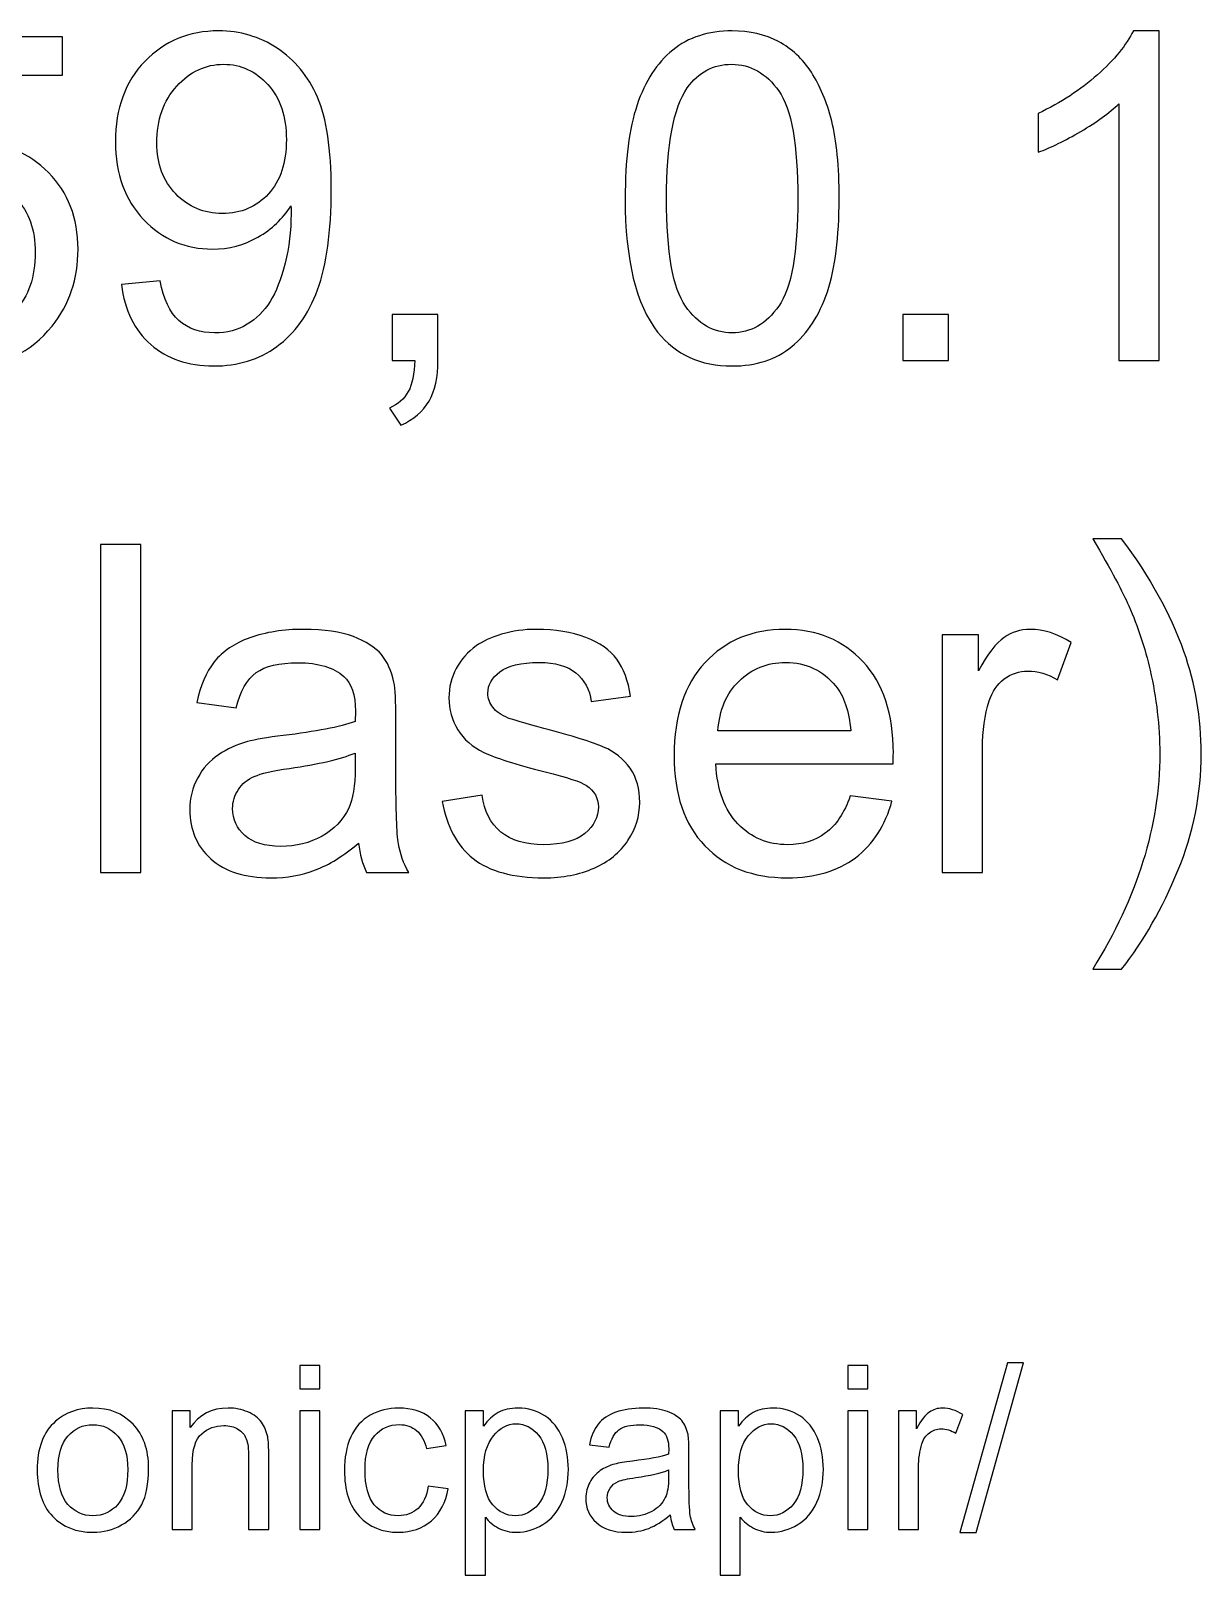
# Model space of a CAD drawing. Header units: inches. Extents: x -3.1 to 14.9, y -9.8 to 5.5.
# Drawn here: x 11.403 to 12.254, y 4.403 to 5.526 of the extents above; entities that cross this region are included whole.
import ezdxf

# ---------------------------------------------------------------- set-up
doc = ezdxf.new("R2010")
doc.units = ezdxf.units.IN
doc.header["$MEASUREMENT"] = 0
doc.layers.add('Layer 1', color=7, linetype='Continuous')

msp = doc.modelspace()

# ---------------------------------------------------------------- linework, layer by layer
at = {"layer": 'Layer 1', "color": 250}
for points, knots in [([(11.4687, 5.3414), (11.4687, 5.3414), (11.4968, 5.3441), (11.4968, 5.3441), (11.4968, 5.3441), (11.4992, 5.3308), (11.5038, 5.3212), (11.5105, 5.3152), (11.5105, 5.3152), (11.5172, 5.3093), (11.5258, 5.3063), (11.5364, 5.3063), (11.5364, 5.3063), (11.5454, 5.3063), (11.5533, 5.3083), (11.56, 5.3125), (11.56, 5.3125), (11.5668, 5.3166), (11.5724, 5.3221), (11.5767, 5.329), (11.5767, 5.329), (11.5811, 5.3359), (11.5847, 5.3452), (11.5877, 5.3569), (11.5877, 5.3569), (11.5905, 5.3686), (11.592, 5.3806), (11.592, 5.3927), (11.592, 5.3927), (11.592, 5.394), (11.592, 5.396), (11.5919, 5.3986), (11.5919, 5.3986), (11.586, 5.3893), (11.578, 5.3817), (11.5679, 5.3759), (11.5679, 5.3759), (11.5577, 5.3701), (11.5467, 5.3672), (11.5349, 5.3672), (11.5349, 5.3672), (11.5152, 5.3672), (11.4984, 5.3743), (11.4848, 5.3887), (11.4848, 5.3887), (11.4711, 5.403), (11.4643, 5.4218), (11.4643, 5.4453), (11.4643, 5.4453), (11.4643, 5.4695), (11.4714, 5.4889), (11.4857, 5.5037), (11.4857, 5.5037), (11.4999, 5.5185), (11.5178, 5.5259), (11.5393, 5.5259), (11.5393, 5.5259), (11.5548, 5.5259), (11.569, 5.5217), (11.5819, 5.5133), (11.5819, 5.5133), (11.5947, 5.505), (11.6045, 5.4931), (11.6112, 5.4776), (11.6112, 5.4776), (11.6178, 5.4622), (11.6212, 5.4398), (11.6212, 5.4104), (11.6212, 5.4104), (11.6212, 5.38), (11.6179, 5.3557), (11.6113, 5.3376), (11.6113, 5.3376), (11.6046, 5.3196), (11.5948, 5.3058), (11.5817, 5.2964), (11.5817, 5.2964), (11.5686, 5.2869), (11.5533, 5.2822), (11.5357, 5.2822), (11.5357, 5.2822), (11.517, 5.2822), (11.5018, 5.2874), (11.49, 5.2978), (11.49, 5.2978), (11.4782, 5.3081), (11.471, 5.3227), (11.4687, 5.3414)], [0, 0, 0, 0, 0.043478, 0.043478, 0.043478, 0.043478, 0.086957, 0.086957, 0.086957, 0.086957, 0.130435, 0.130435, 0.130435, 0.130435, 0.173913, 0.173913, 0.173913, 0.173913, 0.217391, 0.217391, 0.217391, 0.217391, 0.26087, 0.26087, 0.26087, 0.26087, 0.304348, 0.304348, 0.304348, 0.304348, 0.347826, 0.347826, 0.347826, 0.347826, 0.391304, 0.391304, 0.391304, 0.391304, 0.434783, 0.434783, 0.434783, 0.434783, 0.478261, 0.478261, 0.478261, 0.478261, 0.521739, 0.521739, 0.521739, 0.521739, 0.565217, 0.565217, 0.565217, 0.565217, 0.608696, 0.608696, 0.608696, 0.608696, 0.652174, 0.652174, 0.652174, 0.652174, 0.695652, 0.695652, 0.695652, 0.695652, 0.73913, 0.73913, 0.73913, 0.73913, 0.782609, 0.782609, 0.782609, 0.782609, 0.826087, 0.826087, 0.826087, 0.826087, 0.869565, 0.869565, 0.869565, 0.869565, 0.913043, 0.913043, 0.913043, 0.913043, 1, 1, 1, 1]), ([(11.8349, 5.4039), (11.8349, 5.4322), (11.8378, 5.4549), (11.8436, 5.4721), (11.8436, 5.4721), (11.8494, 5.4893), (11.858, 5.5026), (11.8695, 5.5119), (11.8695, 5.5119), (11.8809, 5.5212), (11.8953, 5.5259), (11.9127, 5.5259), (11.9127, 5.5259), (11.9255, 5.5259), (11.9367, 5.5233), (11.9464, 5.5181), (11.9464, 5.5181), (11.956, 5.513), (11.964, 5.5056), (11.9703, 5.4958), (11.9703, 5.4958), (11.9766, 5.4861), (11.9815, 5.4743), (11.9851, 5.4603), (11.9851, 5.4603), (11.9887, 5.4464), (11.9905, 5.4276), (11.9905, 5.4039), (11.9905, 5.4039), (11.9905, 5.3759), (11.9876, 5.3534), (11.9819, 5.3362), (11.9819, 5.3362), (11.9761, 5.3189), (11.9675, 5.3057), (11.956, 5.2963), (11.956, 5.2963), (11.9446, 5.2869), (11.9302, 5.2822), (11.9127, 5.2822), (11.9127, 5.2822), (11.8897, 5.2822), (11.8716, 5.2904), (11.8585, 5.3069), (11.8585, 5.3069), (11.8428, 5.3268), (11.8349, 5.3592), (11.8349, 5.4039)], [0, 0, 0, 0, 0.076923, 0.076923, 0.076923, 0.076923, 0.153846, 0.153846, 0.153846, 0.153846, 0.230769, 0.230769, 0.230769, 0.230769, 0.307692, 0.307692, 0.307692, 0.307692, 0.384615, 0.384615, 0.384615, 0.384615, 0.461538, 0.461538, 0.461538, 0.461538, 0.538462, 0.538462, 0.538462, 0.538462, 0.615385, 0.615385, 0.615385, 0.615385, 0.692308, 0.692308, 0.692308, 0.692308, 0.769231, 0.769231, 0.769231, 0.769231, 0.846154, 0.846154, 0.846154, 0.846154, 1, 1, 1, 1]), ([(12.2232, 5.2863), (12.2232, 5.2863), (12.1939, 5.2863), (12.1939, 5.2863), (12.1939, 5.2863), (12.1939, 5.2863), (12.1939, 5.4729), (12.1939, 5.4729), (12.1939, 5.4729), (12.1869, 5.4662), (12.1777, 5.4595), (12.1662, 5.4528), (12.1662, 5.4528), (12.1547, 5.4461), (12.1444, 5.441), (12.1353, 5.4377), (12.1353, 5.4377), (12.1353, 5.4377), (12.1353, 5.4659), (12.1353, 5.4659), (12.1353, 5.4659), (12.1517, 5.4737), (12.166, 5.483), (12.1783, 5.4939), (12.1783, 5.4939), (12.1905, 5.5049), (12.1993, 5.5156), (12.2044, 5.5259), (12.2044, 5.5259), (12.2044, 5.5259), (12.2232, 5.5259), (12.2232, 5.5259), (12.2232, 5.5259), (12.2232, 5.5259), (12.2232, 5.2863), (12.2232, 5.2863)], [0, 0, 0, 0, 0.1, 0.1, 0.1, 0.1, 0.2, 0.2, 0.2, 0.2, 0.3, 0.3, 0.3, 0.3, 0.4, 0.4, 0.4, 0.4, 0.5, 0.5, 0.5, 0.5, 0.6, 0.6, 0.6, 0.6, 0.7, 0.7, 0.7, 0.7, 0.8, 0.8, 0.8, 0.8, 1, 1, 1, 1]), ([(11.2789, 5.3488), (11.2789, 5.3488), (11.3097, 5.3514), (11.3097, 5.3514), (11.3097, 5.3514), (11.3119, 5.3364), (11.3172, 5.3252), (11.3255, 5.3176), (11.3255, 5.3176), (11.3338, 5.3101), (11.3438, 5.3063), (11.3555, 5.3063), (11.3555, 5.3063), (11.3697, 5.3063), (11.3816, 5.3116), (11.3913, 5.3222), (11.3913, 5.3222), (11.4011, 5.3329), (11.406, 5.347), (11.406, 5.3646), (11.406, 5.3646), (11.406, 5.3813), (11.4013, 5.3944), (11.3919, 5.4041), (11.3919, 5.4041), (11.3825, 5.4138), (11.3703, 5.4186), (11.355, 5.4186), (11.355, 5.4186), (11.3456, 5.4186), (11.3371, 5.4164), (11.3295, 5.4122), (11.3295, 5.4122), (11.3219, 5.4079), (11.3159, 5.4023), (11.3116, 5.3955), (11.3116, 5.3955), (11.3116, 5.3955), (11.2841, 5.3991), (11.2841, 5.3991), (11.2841, 5.3991), (11.2841, 5.3991), (11.3072, 5.5216), (11.3072, 5.5216), (11.3072, 5.5216), (11.3072, 5.5216), (11.4259, 5.5216), (11.4259, 5.5216), (11.4259, 5.5216), (11.4259, 5.5216), (11.4259, 5.4936), (11.4259, 5.4936), (11.4259, 5.4936), (11.4259, 5.4936), (11.3307, 5.4936), (11.3307, 5.4936), (11.3307, 5.4936), (11.3307, 5.4936), (11.3178, 5.4295), (11.3178, 5.4295), (11.3178, 5.4295), (11.3321, 5.4395), (11.3472, 5.4445), (11.3629, 5.4445), (11.3629, 5.4445), (11.3837, 5.4445), (11.4013, 5.4373), (11.4156, 5.4228), (11.4156, 5.4228), (11.4299, 5.4084), (11.4371, 5.3898), (11.4371, 5.3672), (11.4371, 5.3672), (11.4371, 5.3456), (11.4308, 5.3269), (11.4182, 5.3112), (11.4182, 5.3112), (11.4029, 5.2919), (11.382, 5.2822), (11.3555, 5.2822), (11.3555, 5.2822), (11.3338, 5.2822), (11.3161, 5.2883), (11.3024, 5.3004), (11.3024, 5.3004), (11.2887, 5.3126), (11.2808, 5.3287), (11.2789, 5.3488)], [0, 0, 0, 0, 0.043478, 0.043478, 0.043478, 0.043478, 0.086957, 0.086957, 0.086957, 0.086957, 0.130435, 0.130435, 0.130435, 0.130435, 0.173913, 0.173913, 0.173913, 0.173913, 0.217391, 0.217391, 0.217391, 0.217391, 0.26087, 0.26087, 0.26087, 0.26087, 0.304348, 0.304348, 0.304348, 0.304348, 0.347826, 0.347826, 0.347826, 0.347826, 0.391304, 0.391304, 0.391304, 0.391304, 0.434783, 0.434783, 0.434783, 0.434783, 0.478261, 0.478261, 0.478261, 0.478261, 0.521739, 0.521739, 0.521739, 0.521739, 0.565217, 0.565217, 0.565217, 0.565217, 0.608696, 0.608696, 0.608696, 0.608696, 0.652174, 0.652174, 0.652174, 0.652174, 0.695652, 0.695652, 0.695652, 0.695652, 0.73913, 0.73913, 0.73913, 0.73913, 0.782609, 0.782609, 0.782609, 0.782609, 0.826087, 0.826087, 0.826087, 0.826087, 0.869565, 0.869565, 0.869565, 0.869565, 0.913043, 0.913043, 0.913043, 0.913043, 1, 1, 1, 1]), ([(11.5886, 5.4468), (11.5886, 5.4636), (11.5842, 5.4769), (11.5752, 5.4868), (11.5752, 5.4868), (11.5662, 5.4967), (11.5555, 5.5016), (11.5429, 5.5016), (11.5429, 5.5016), (11.5299, 5.5016), (11.5185, 5.4963), (11.5089, 5.4857), (11.5089, 5.4857), (11.4992, 5.475), (11.4944, 5.4612), (11.4944, 5.4443), (11.4944, 5.4443), (11.4944, 5.4291), (11.499, 5.4168), (11.5082, 5.4073), (11.5082, 5.4073), (11.5173, 5.3978), (11.5286, 5.3931), (11.542, 5.3931), (11.542, 5.3931), (11.5557, 5.3931), (11.5668, 5.3978), (11.5755, 5.4073), (11.5755, 5.4073), (11.5843, 5.4168), (11.5886, 5.4299), (11.5886, 5.4468)], [0, 0, 0, 0, 0.111111, 0.111111, 0.111111, 0.111111, 0.222222, 0.222222, 0.222222, 0.222222, 0.333333, 0.333333, 0.333333, 0.333333, 0.444444, 0.444444, 0.444444, 0.444444, 0.555556, 0.555556, 0.555556, 0.555556, 0.666667, 0.666667, 0.666667, 0.666667, 0.777778, 0.777778, 0.777778, 0.777778, 1, 1, 1, 1]), ([(11.865, 5.4039), (11.865, 5.3648), (11.8696, 5.3387), (11.8788, 5.3257), (11.8788, 5.3257), (11.8879, 5.3128), (11.8992, 5.3063), (11.9127, 5.3063), (11.9127, 5.3063), (11.9262, 5.3063), (11.9374, 5.3128), (11.9466, 5.3258), (11.9466, 5.3258), (11.9558, 5.3388), (11.9604, 5.3649), (11.9604, 5.4039), (11.9604, 5.4039), (11.9604, 5.4432), (11.9558, 5.4693), (11.9466, 5.4822), (11.9466, 5.4822), (11.9374, 5.4952), (11.926, 5.5016), (11.9124, 5.5016), (11.9124, 5.5016), (11.8989, 5.5016), (11.8882, 5.4959), (11.8801, 5.4845), (11.8801, 5.4845), (11.87, 5.47), (11.865, 5.4431), (11.865, 5.4039)], [0, 0, 0, 0, 0.111111, 0.111111, 0.111111, 0.111111, 0.222222, 0.222222, 0.222222, 0.222222, 0.333333, 0.333333, 0.333333, 0.333333, 0.444444, 0.444444, 0.444444, 0.444444, 0.555556, 0.555556, 0.555556, 0.555556, 0.666667, 0.666667, 0.666667, 0.666667, 0.777778, 0.777778, 0.777778, 0.777778, 1, 1, 1, 1]), ([(11.6654, 5.2863), (11.6654, 5.2863), (11.6654, 5.3197), (11.6654, 5.3197), (11.6654, 5.3197), (11.6654, 5.3197), (11.6988, 5.3197), (11.6988, 5.3197), (11.6988, 5.3197), (11.6988, 5.3197), (11.6988, 5.2863), (11.6988, 5.2863), (11.6988, 5.2863), (11.6988, 5.274), (11.6967, 5.2641), (11.6923, 5.2566), (11.6923, 5.2566), (11.6879, 5.2491), (11.681, 5.2432), (11.6717, 5.2391), (11.6717, 5.2391), (11.6717, 5.2391), (11.6635, 5.2516), (11.6635, 5.2516), (11.6635, 5.2516), (11.6697, 5.2543), (11.6742, 5.2583), (11.6772, 5.2636), (11.6772, 5.2636), (11.6801, 5.2688), (11.6817, 5.2764), (11.682, 5.2863), (11.682, 5.2863), (11.682, 5.2863), (11.6654, 5.2863), (11.6654, 5.2863)], [0, 0, 0, 0, 0.1, 0.1, 0.1, 0.1, 0.2, 0.2, 0.2, 0.2, 0.3, 0.3, 0.3, 0.3, 0.4, 0.4, 0.4, 0.4, 0.5, 0.5, 0.5, 0.5, 0.6, 0.6, 0.6, 0.6, 0.7, 0.7, 0.7, 0.7, 0.8, 0.8, 0.8, 0.8, 1, 1, 1, 1]), ([(12.0367, 5.2863), (12.0367, 5.2863), (12.0367, 5.3197), (12.0367, 5.3197), (12.0367, 5.3197), (12.0367, 5.3197), (12.0701, 5.3197), (12.0701, 5.3197), (12.0701, 5.3197), (12.0701, 5.3197), (12.0701, 5.2863), (12.0701, 5.2863), (12.0701, 5.2863), (12.0701, 5.2863), (12.0367, 5.2863), (12.0367, 5.2863)], [0, 0, 0, 0, 0.2, 0.2, 0.2, 0.2, 0.4, 0.4, 0.4, 0.4, 0.6, 0.6, 0.6, 0.6, 1, 1, 1, 1]), ([(12.1959, 4.8437), (12.1959, 4.8437), (12.1749, 4.8437), (12.1749, 4.8437), (12.1749, 4.8437), (12.2073, 4.8958), (12.2236, 4.9479), (12.2236, 5.0002), (12.2236, 5.0002), (12.2236, 5.0206), (12.2212, 5.0408), (12.2166, 5.0609), (12.2166, 5.0609), (12.2129, 5.0771), (12.2077, 5.0928), (12.2011, 5.1077), (12.2011, 5.1077), (12.1969, 5.1175), (12.1882, 5.1338), (12.1749, 5.1566), (12.1749, 5.1566), (12.1749, 5.1566), (12.1959, 5.1566), (12.1959, 5.1566), (12.1959, 5.1566), (12.2163, 5.1293), (12.2314, 5.102), (12.2412, 5.0746), (12.2412, 5.0746), (12.2495, 5.0509), (12.2537, 5.0262), (12.2537, 5.0003), (12.2537, 5.0003), (12.2537, 4.971), (12.2481, 4.9427), (12.2368, 4.9153), (12.2368, 4.9153), (12.2256, 4.888), (12.2119, 4.8641), (12.1959, 4.8437)], [0, 0, 0, 0, 0.090909, 0.090909, 0.090909, 0.090909, 0.181818, 0.181818, 0.181818, 0.181818, 0.272727, 0.272727, 0.272727, 0.272727, 0.363636, 0.363636, 0.363636, 0.363636, 0.454545, 0.454545, 0.454545, 0.454545, 0.545455, 0.545455, 0.545455, 0.545455, 0.636364, 0.636364, 0.636364, 0.636364, 0.727273, 0.727273, 0.727273, 0.727273, 0.818182, 0.818182, 0.818182, 0.818182, 1, 1, 1, 1]), ([(11.4535, 4.9139), (11.4535, 4.9139), (11.4535, 5.1525), (11.4535, 5.1525), (11.4535, 5.1525), (11.4535, 5.1525), (11.4828, 5.1525), (11.4828, 5.1525), (11.4828, 5.1525), (11.4828, 5.1525), (11.4828, 4.9139), (11.4828, 4.9139), (11.4828, 4.9139), (11.4828, 4.9139), (11.4535, 4.9139), (11.4535, 4.9139)], [0, 0, 0, 0, 0.2, 0.2, 0.2, 0.2, 0.4, 0.4, 0.4, 0.4, 0.6, 0.6, 0.6, 0.6, 1, 1, 1, 1]), ([(11.641, 4.9352), (11.6302, 4.926), (11.6197, 4.9195), (11.6097, 4.9157), (11.6097, 4.9157), (11.5997, 4.9119), (11.5889, 4.91), (11.5774, 4.91), (11.5774, 4.91), (11.5584, 4.91), (11.5438, 4.9146), (11.5336, 4.9239), (11.5336, 4.9239), (11.5234, 4.9332), (11.5183, 4.9451), (11.5183, 4.9594), (11.5183, 4.9594), (11.5183, 4.9679), (11.5202, 4.9757), (11.5241, 4.9827), (11.5241, 4.9827), (11.5279, 4.9897), (11.533, 4.9953), (11.5392, 4.9995), (11.5392, 4.9995), (11.5455, 5.0037), (11.5525, 5.0069), (11.5603, 5.0091), (11.5603, 5.0091), (11.566, 5.0106), (11.5747, 5.0121), (11.5863, 5.0135), (11.5863, 5.0135), (11.61, 5.0163), (11.6274, 5.0197), (11.6386, 5.0236), (11.6386, 5.0236), (11.6387, 5.0276), (11.6388, 5.0302), (11.6388, 5.0312), (11.6388, 5.0312), (11.6388, 5.0432), (11.636, 5.0516), (11.6304, 5.0564), (11.6304, 5.0564), (11.623, 5.0631), (11.6118, 5.0664), (11.5971, 5.0664), (11.5971, 5.0664), (11.5833, 5.0664), (11.5732, 5.064), (11.5665, 5.0592), (11.5665, 5.0592), (11.56, 5.0543), (11.5552, 5.0458), (11.552, 5.0335), (11.552, 5.0335), (11.552, 5.0335), (11.5234, 5.0374), (11.5234, 5.0374), (11.5234, 5.0374), (11.526, 5.0497), (11.5303, 5.0596), (11.5362, 5.0671), (11.5362, 5.0671), (11.5422, 5.0747), (11.5508, 5.0805), (11.5621, 5.0846), (11.5621, 5.0846), (11.5734, 5.0886), (11.5864, 5.0907), (11.6013, 5.0907), (11.6013, 5.0907), (11.6161, 5.0907), (11.628, 5.0889), (11.6373, 5.0854), (11.6373, 5.0854), (11.6465, 5.0819), (11.6533, 5.0776), (11.6577, 5.0723), (11.6577, 5.0723), (11.662, 5.0671), (11.665, 5.0604), (11.6668, 5.0524), (11.6668, 5.0524), (11.6677, 5.0474), (11.6682, 5.0384), (11.6682, 5.0254), (11.6682, 5.0254), (11.6682, 5.0254), (11.6682, 4.9863), (11.6682, 4.9863), (11.6682, 4.9863), (11.6682, 4.9591), (11.6688, 4.9418), (11.6701, 4.9347), (11.6701, 4.9347), (11.6713, 4.9274), (11.6738, 4.9205), (11.6775, 4.9139), (11.6775, 4.9139), (11.6775, 4.9139), (11.6469, 4.9139), (11.6469, 4.9139), (11.6469, 4.9139), (11.6439, 4.9199), (11.6419, 4.9271), (11.641, 4.9352)], [0, 0, 0, 0, 0.035714, 0.035714, 0.035714, 0.035714, 0.071429, 0.071429, 0.071429, 0.071429, 0.107143, 0.107143, 0.107143, 0.107143, 0.142857, 0.142857, 0.142857, 0.142857, 0.178571, 0.178571, 0.178571, 0.178571, 0.214286, 0.214286, 0.214286, 0.214286, 0.25, 0.25, 0.25, 0.25, 0.285714, 0.285714, 0.285714, 0.285714, 0.321429, 0.321429, 0.321429, 0.321429, 0.357143, 0.357143, 0.357143, 0.357143, 0.392857, 0.392857, 0.392857, 0.392857, 0.428571, 0.428571, 0.428571, 0.428571, 0.464286, 0.464286, 0.464286, 0.464286, 0.5, 0.5, 0.5, 0.5, 0.535714, 0.535714, 0.535714, 0.535714, 0.571429, 0.571429, 0.571429, 0.571429, 0.607143, 0.607143, 0.607143, 0.607143, 0.642857, 0.642857, 0.642857, 0.642857, 0.678571, 0.678571, 0.678571, 0.678571, 0.714286, 0.714286, 0.714286, 0.714286, 0.75, 0.75, 0.75, 0.75, 0.785714, 0.785714, 0.785714, 0.785714, 0.821429, 0.821429, 0.821429, 0.821429, 0.857143, 0.857143, 0.857143, 0.857143, 0.892857, 0.892857, 0.892857, 0.892857, 0.928571, 0.928571, 0.928571, 0.928571, 1, 1, 1, 1]), ([(11.7019, 4.9655), (11.7019, 4.9655), (11.7309, 4.9701), (11.7309, 4.9701), (11.7309, 4.9701), (11.7325, 4.9584), (11.737, 4.9496), (11.7445, 4.9433), (11.7445, 4.9433), (11.7519, 4.9372), (11.7623, 4.9341), (11.7757, 4.9341), (11.7757, 4.9341), (11.7891, 4.9341), (11.7991, 4.9368), (11.8056, 4.9423), (11.8056, 4.9423), (11.8121, 4.9478), (11.8154, 4.9542), (11.8154, 4.9616), (11.8154, 4.9616), (11.8154, 4.9682), (11.8125, 4.9734), (11.8067, 4.9772), (11.8067, 4.9772), (11.8027, 4.9798), (11.7927, 4.9831), (11.7768, 4.9871), (11.7768, 4.9871), (11.7553, 4.9926), (11.7404, 4.9972), (11.7321, 5.0012), (11.7321, 5.0012), (11.7238, 5.0052), (11.7175, 5.0107), (11.7132, 5.0177), (11.7132, 5.0177), (11.7089, 5.0247), (11.7068, 5.0324), (11.7068, 5.0408), (11.7068, 5.0408), (11.7068, 5.0486), (11.7085, 5.0557), (11.7121, 5.0622), (11.7121, 5.0622), (11.7156, 5.0688), (11.7204, 5.0743), (11.7265, 5.0786), (11.7265, 5.0786), (11.731, 5.0819), (11.7373, 5.0848), (11.7451, 5.0872), (11.7451, 5.0872), (11.753, 5.0895), (11.7614, 5.0907), (11.7704, 5.0907), (11.7704, 5.0907), (11.784, 5.0907), (11.7959, 5.0887), (11.8062, 5.0848), (11.8062, 5.0848), (11.8164, 5.0809), (11.824, 5.0756), (11.8289, 5.0689), (11.8289, 5.0689), (11.8338, 5.0622), (11.8371, 5.0533), (11.8389, 5.0422), (11.8389, 5.0422), (11.8389, 5.0422), (11.8103, 5.0382), (11.8103, 5.0382), (11.8103, 5.0382), (11.809, 5.0471), (11.8052, 5.0541), (11.799, 5.0591), (11.799, 5.0591), (11.7928, 5.0641), (11.7839, 5.0666), (11.7725, 5.0666), (11.7725, 5.0666), (11.7591, 5.0666), (11.7495, 5.0643), (11.7438, 5.0599), (11.7438, 5.0599), (11.738, 5.0554), (11.7351, 5.0502), (11.7351, 5.0443), (11.7351, 5.0443), (11.7351, 5.0404), (11.7363, 5.0371), (11.7387, 5.034), (11.7387, 5.034), (11.7411, 5.0308), (11.7448, 5.0283), (11.7499, 5.0262), (11.7499, 5.0262), (11.7529, 5.0251), (11.7615, 5.0226), (11.7758, 5.0187), (11.7758, 5.0187), (11.7965, 5.0132), (11.811, 5.0087), (11.8192, 5.0051), (11.8192, 5.0051), (11.8274, 5.0016), (11.8338, 4.9964), (11.8385, 4.9897), (11.8385, 4.9897), (11.8432, 4.983), (11.8455, 4.9747), (11.8455, 4.9647), (11.8455, 4.9647), (11.8455, 4.9549), (11.8426, 4.9457), (11.8369, 4.9371), (11.8369, 4.9371), (11.8312, 4.9284), (11.823, 4.9218), (11.8123, 4.9171), (11.8123, 4.9171), (11.8015, 4.9123), (11.7894, 4.91), (11.7758, 4.91), (11.7758, 4.91), (11.7533, 4.91), (11.7362, 4.9147), (11.7244, 4.924), (11.7244, 4.924), (11.7127, 4.9333), (11.7052, 4.9472), (11.7019, 4.9655)], [0, 0, 0, 0, 0.029412, 0.029412, 0.029412, 0.029412, 0.058824, 0.058824, 0.058824, 0.058824, 0.088235, 0.088235, 0.088235, 0.088235, 0.117647, 0.117647, 0.117647, 0.117647, 0.147059, 0.147059, 0.147059, 0.147059, 0.176471, 0.176471, 0.176471, 0.176471, 0.205882, 0.205882, 0.205882, 0.205882, 0.235294, 0.235294, 0.235294, 0.235294, 0.264706, 0.264706, 0.264706, 0.264706, 0.294118, 0.294118, 0.294118, 0.294118, 0.323529, 0.323529, 0.323529, 0.323529, 0.352941, 0.352941, 0.352941, 0.352941, 0.382353, 0.382353, 0.382353, 0.382353, 0.411765, 0.411765, 0.411765, 0.411765, 0.441176, 0.441176, 0.441176, 0.441176, 0.470588, 0.470588, 0.470588, 0.470588, 0.5, 0.5, 0.5, 0.5, 0.529412, 0.529412, 0.529412, 0.529412, 0.558824, 0.558824, 0.558824, 0.558824, 0.588235, 0.588235, 0.588235, 0.588235, 0.617647, 0.617647, 0.617647, 0.617647, 0.647059, 0.647059, 0.647059, 0.647059, 0.676471, 0.676471, 0.676471, 0.676471, 0.705882, 0.705882, 0.705882, 0.705882, 0.735294, 0.735294, 0.735294, 0.735294, 0.764706, 0.764706, 0.764706, 0.764706, 0.794118, 0.794118, 0.794118, 0.794118, 0.823529, 0.823529, 0.823529, 0.823529, 0.852941, 0.852941, 0.852941, 0.852941, 0.882353, 0.882353, 0.882353, 0.882353, 0.911765, 0.911765, 0.911765, 0.911765, 0.941176, 0.941176, 0.941176, 0.941176, 1, 1, 1, 1]), ([(11.9986, 4.9696), (11.9986, 4.9696), (12.0289, 4.9658), (12.0289, 4.9658), (12.0289, 4.9658), (12.0241, 4.9481), (12.0153, 4.9344), (12.0024, 4.9246), (12.0024, 4.9246), (11.9894, 4.9149), (11.9729, 4.91), (11.9529, 4.91), (11.9529, 4.91), (11.9276, 4.91), (11.9075, 4.9178), (11.8928, 4.9333), (11.8928, 4.9333), (11.8779, 4.9489), (11.8705, 4.9707), (11.8705, 4.9988), (11.8705, 4.9988), (11.8705, 5.0279), (11.878, 5.0505), (11.893, 5.0666), (11.893, 5.0666), (11.908, 5.0826), (11.9274, 5.0907), (11.9513, 5.0907), (11.9513, 5.0907), (11.9744, 5.0907), (11.9933, 5.0828), (12.0079, 5.0671), (12.0079, 5.0671), (12.0226, 5.0513), (12.0299, 5.0292), (12.0299, 5.0007), (12.0299, 5.0007), (12.0299, 4.9989), (12.0298, 4.9963), (12.0297, 4.9928), (12.0297, 4.9928), (12.0297, 4.9928), (11.9008, 4.9928), (11.9008, 4.9928), (11.9008, 4.9928), (11.9019, 4.9738), (11.9073, 4.9593), (11.9169, 4.9492), (11.9169, 4.9492), (11.9266, 4.9391), (11.9386, 4.9341), (11.9531, 4.9341), (11.9531, 4.9341), (11.9638, 4.9341), (11.9729, 4.9369), (11.9806, 4.9426), (11.9806, 4.9426), (11.9882, 4.9482), (11.9942, 4.9572), (11.9986, 4.9696)], [0, 0, 0, 0, 0.0625, 0.0625, 0.0625, 0.0625, 0.125, 0.125, 0.125, 0.125, 0.1875, 0.1875, 0.1875, 0.1875, 0.25, 0.25, 0.25, 0.25, 0.3125, 0.3125, 0.3125, 0.3125, 0.375, 0.375, 0.375, 0.375, 0.4375, 0.4375, 0.4375, 0.4375, 0.5, 0.5, 0.5, 0.5, 0.5625, 0.5625, 0.5625, 0.5625, 0.625, 0.625, 0.625, 0.625, 0.6875, 0.6875, 0.6875, 0.6875, 0.75, 0.75, 0.75, 0.75, 0.8125, 0.8125, 0.8125, 0.8125, 0.875, 0.875, 0.875, 0.875, 1, 1, 1, 1]), ([(12.0654, 4.9139), (12.0654, 4.9139), (12.0654, 5.0867), (12.0654, 5.0867), (12.0654, 5.0867), (12.0654, 5.0867), (12.0917, 5.0867), (12.0917, 5.0867), (12.0917, 5.0867), (12.0917, 5.0867), (12.0917, 5.0606), (12.0917, 5.0606), (12.0917, 5.0606), (12.0984, 5.0728), (12.1047, 5.0809), (12.1104, 5.0848), (12.1104, 5.0848), (12.1161, 5.0887), (12.1223, 5.0907), (12.1292, 5.0907), (12.1292, 5.0907), (12.1391, 5.0907), (12.1491, 5.0875), (12.1593, 5.0812), (12.1593, 5.0812), (12.1593, 5.0812), (12.1492, 5.054), (12.1492, 5.054), (12.1492, 5.054), (12.1421, 5.0583), (12.1349, 5.0604), (12.1277, 5.0604), (12.1277, 5.0604), (12.1213, 5.0604), (12.1156, 5.0584), (12.1104, 5.0546), (12.1104, 5.0546), (12.1053, 5.0507), (12.1017, 5.0454), (12.0996, 5.0386), (12.0996, 5.0386), (12.0963, 5.0282), (12.0947, 5.0168), (12.0947, 5.0044), (12.0947, 5.0044), (12.0947, 5.0044), (12.0947, 4.9139), (12.0947, 4.9139), (12.0947, 4.9139), (12.0947, 4.9139), (12.0654, 4.9139), (12.0654, 4.9139)], [0, 0, 0, 0, 0.071429, 0.071429, 0.071429, 0.071429, 0.142857, 0.142857, 0.142857, 0.142857, 0.214286, 0.214286, 0.214286, 0.214286, 0.285714, 0.285714, 0.285714, 0.285714, 0.357143, 0.357143, 0.357143, 0.357143, 0.428571, 0.428571, 0.428571, 0.428571, 0.5, 0.5, 0.5, 0.5, 0.571429, 0.571429, 0.571429, 0.571429, 0.642857, 0.642857, 0.642857, 0.642857, 0.714286, 0.714286, 0.714286, 0.714286, 0.785714, 0.785714, 0.785714, 0.785714, 0.857143, 0.857143, 0.857143, 0.857143, 1, 1, 1, 1]), ([(11.9024, 5.0169), (11.9024, 5.0169), (11.9989, 5.0169), (11.9989, 5.0169), (11.9989, 5.0169), (11.9977, 5.0314), (11.9939, 5.0424), (11.9879, 5.0496), (11.9879, 5.0496), (11.9786, 5.0609), (11.9664, 5.0666), (11.9516, 5.0666), (11.9516, 5.0666), (11.9382, 5.0666), (11.9268, 5.0621), (11.9177, 5.0531), (11.9177, 5.0531), (11.9085, 5.0441), (11.9034, 5.032), (11.9024, 5.0169)], [0, 0, 0, 0, 0.166667, 0.166667, 0.166667, 0.166667, 0.333333, 0.333333, 0.333333, 0.333333, 0.5, 0.5, 0.5, 0.5, 0.666667, 0.666667, 0.666667, 0.666667, 1, 1, 1, 1]), ([(11.6386, 5.0007), (11.6279, 4.9963), (11.612, 4.9926), (11.5908, 4.9896), (11.5908, 4.9896), (11.5787, 4.9878), (11.5702, 4.9859), (11.5652, 4.9837), (11.5652, 4.9837), (11.5602, 4.9816), (11.5563, 4.9784), (11.5537, 4.9742), (11.5537, 4.9742), (11.5509, 4.97), (11.5495, 4.9654), (11.5495, 4.9603), (11.5495, 4.9603), (11.5495, 4.9524), (11.5525, 4.9459), (11.5584, 4.9407), (11.5584, 4.9407), (11.5643, 4.9356), (11.573, 4.9329), (11.5844, 4.9329), (11.5844, 4.9329), (11.5957, 4.9329), (11.6057, 4.9354), (11.6145, 4.9403), (11.6145, 4.9403), (11.6233, 4.9453), (11.6298, 4.9521), (11.6339, 4.9606), (11.6339, 4.9606), (11.637, 4.9672), (11.6386, 4.977), (11.6386, 4.9899), (11.6386, 4.9899), (11.6386, 4.9899), (11.6386, 5.0007), (11.6386, 5.0007)], [0, 0, 0, 0, 0.090909, 0.090909, 0.090909, 0.090909, 0.181818, 0.181818, 0.181818, 0.181818, 0.272727, 0.272727, 0.272727, 0.272727, 0.363636, 0.363636, 0.363636, 0.363636, 0.454545, 0.454545, 0.454545, 0.454545, 0.545455, 0.545455, 0.545455, 0.545455, 0.636364, 0.636364, 0.636364, 0.636364, 0.727273, 0.727273, 0.727273, 0.727273, 0.818182, 0.818182, 0.818182, 0.818182, 1, 1, 1, 1]), ([(11.5983, 4.5385), (11.5983, 4.5385), (11.5983, 4.5554), (11.5983, 4.5554), (11.5983, 4.5554), (11.5983, 4.5554), (11.613, 4.5554), (11.613, 4.5554), (11.613, 4.5554), (11.613, 4.5554), (11.613, 4.5385), (11.613, 4.5385), (11.613, 4.5385), (11.613, 4.5385), (11.5983, 4.5385), (11.5983, 4.5385)], [0, 0, 0, 0, 0.2, 0.2, 0.2, 0.2, 0.4, 0.4, 0.4, 0.4, 0.6, 0.6, 0.6, 0.6, 1, 1, 1, 1]), ([(11.9968, 4.5385), (11.9968, 4.5385), (11.9968, 4.5554), (11.9968, 4.5554), (11.9968, 4.5554), (11.9968, 4.5554), (12.0114, 4.5554), (12.0114, 4.5554), (12.0114, 4.5554), (12.0114, 4.5554), (12.0114, 4.5385), (12.0114, 4.5385), (12.0114, 4.5385), (12.0114, 4.5385), (11.9968, 4.5385), (11.9968, 4.5385)], [0, 0, 0, 0, 0.2, 0.2, 0.2, 0.2, 0.4, 0.4, 0.4, 0.4, 0.6, 0.6, 0.6, 0.6, 1, 1, 1, 1]), ([(12.0782, 4.434), (12.0782, 4.434), (12.1128, 4.5574), (12.1128, 4.5574), (12.1128, 4.5574), (12.1128, 4.5574), (12.1245, 4.5574), (12.1245, 4.5574), (12.1245, 4.5574), (12.1245, 4.5574), (12.09, 4.434), (12.09, 4.434), (12.09, 4.434), (12.09, 4.434), (12.0782, 4.434), (12.0782, 4.434)], [0, 0, 0, 0, 0.2, 0.2, 0.2, 0.2, 0.4, 0.4, 0.4, 0.4, 0.6, 0.6, 0.6, 0.6, 1, 1, 1, 1]), ([(11.4074, 4.4793), (11.4074, 4.4953), (11.4118, 4.5071), (11.4208, 4.5148), (11.4208, 4.5148), (11.4282, 4.5212), (11.4372, 4.5244), (11.4479, 4.5244), (11.4479, 4.5244), (11.4598, 4.5244), (11.4695, 4.5206), (11.4771, 4.5127), (11.4771, 4.5127), (11.4846, 4.505), (11.4884, 4.4942), (11.4884, 4.4805), (11.4884, 4.4805), (11.4884, 4.4694), (11.4867, 4.4606), (11.4834, 4.4542), (11.4834, 4.4542), (11.48, 4.4479), (11.4752, 4.4429), (11.4688, 4.4394), (11.4688, 4.4394), (11.4624, 4.4359), (11.4555, 4.4341), (11.4479, 4.4341), (11.4479, 4.4341), (11.4358, 4.4341), (11.4261, 4.438), (11.4186, 4.4457), (11.4186, 4.4457), (11.4111, 4.4535), (11.4074, 4.4647), (11.4074, 4.4793)], [0, 0, 0, 0, 0.1, 0.1, 0.1, 0.1, 0.2, 0.2, 0.2, 0.2, 0.3, 0.3, 0.3, 0.3, 0.4, 0.4, 0.4, 0.4, 0.5, 0.5, 0.5, 0.5, 0.6, 0.6, 0.6, 0.6, 0.7, 0.7, 0.7, 0.7, 0.8, 0.8, 0.8, 0.8, 1, 1, 1, 1]), ([(11.5056, 4.4361), (11.5056, 4.4361), (11.5056, 4.5225), (11.5056, 4.5225), (11.5056, 4.5225), (11.5056, 4.5225), (11.5187, 4.5225), (11.5187, 4.5225), (11.5187, 4.5225), (11.5187, 4.5225), (11.5187, 4.5102), (11.5187, 4.5102), (11.5187, 4.5102), (11.5251, 4.5197), (11.5343, 4.5244), (11.5462, 4.5244), (11.5462, 4.5244), (11.5515, 4.5244), (11.5562, 4.5235), (11.5606, 4.5216), (11.5606, 4.5216), (11.565, 4.5197), (11.5682, 4.5173), (11.5704, 4.5142), (11.5704, 4.5142), (11.5726, 4.5112), (11.5741, 4.5076), (11.575, 4.5034), (11.575, 4.5034), (11.5755, 4.5007), (11.5758, 4.496), (11.5758, 4.4892), (11.5758, 4.4892), (11.5758, 4.4892), (11.5758, 4.4361), (11.5758, 4.4361), (11.5758, 4.4361), (11.5758, 4.4361), (11.5611, 4.4361), (11.5611, 4.4361), (11.5611, 4.4361), (11.5611, 4.4361), (11.5611, 4.4886), (11.5611, 4.4886), (11.5611, 4.4886), (11.5611, 4.4946), (11.5606, 4.4991), (11.5594, 4.502), (11.5594, 4.502), (11.5583, 4.505), (11.5563, 4.5073), (11.5534, 4.5091), (11.5534, 4.5091), (11.5505, 4.5109), (11.5471, 4.5117), (11.5431, 4.5117), (11.5431, 4.5117), (11.5369, 4.5117), (11.5315, 4.5097), (11.527, 4.5058), (11.527, 4.5058), (11.5225, 4.5018), (11.5202, 4.4943), (11.5202, 4.4832), (11.5202, 4.4832), (11.5202, 4.4832), (11.5202, 4.4361), (11.5202, 4.4361), (11.5202, 4.4361), (11.5202, 4.4361), (11.5056, 4.4361), (11.5056, 4.4361)], [0, 0, 0, 0, 0.052632, 0.052632, 0.052632, 0.052632, 0.105263, 0.105263, 0.105263, 0.105263, 0.157895, 0.157895, 0.157895, 0.157895, 0.210526, 0.210526, 0.210526, 0.210526, 0.263158, 0.263158, 0.263158, 0.263158, 0.315789, 0.315789, 0.315789, 0.315789, 0.368421, 0.368421, 0.368421, 0.368421, 0.421053, 0.421053, 0.421053, 0.421053, 0.473684, 0.473684, 0.473684, 0.473684, 0.526316, 0.526316, 0.526316, 0.526316, 0.578947, 0.578947, 0.578947, 0.578947, 0.631579, 0.631579, 0.631579, 0.631579, 0.684211, 0.684211, 0.684211, 0.684211, 0.736842, 0.736842, 0.736842, 0.736842, 0.789474, 0.789474, 0.789474, 0.789474, 0.842105, 0.842105, 0.842105, 0.842105, 0.894737, 0.894737, 0.894737, 0.894737, 1, 1, 1, 1]), ([(11.5983, 4.4361), (11.5983, 4.4361), (11.5983, 4.5225), (11.5983, 4.5225), (11.5983, 4.5225), (11.5983, 4.5225), (11.613, 4.5225), (11.613, 4.5225), (11.613, 4.5225), (11.613, 4.5225), (11.613, 4.4361), (11.613, 4.4361), (11.613, 4.4361), (11.613, 4.4361), (11.5983, 4.4361), (11.5983, 4.4361)], [0, 0, 0, 0, 0.2, 0.2, 0.2, 0.2, 0.4, 0.4, 0.4, 0.4, 0.6, 0.6, 0.6, 0.6, 1, 1, 1, 1]), ([(11.6917, 4.4677), (11.6917, 4.4677), (11.7061, 4.4658), (11.7061, 4.4658), (11.7061, 4.4658), (11.7045, 4.4559), (11.7005, 4.4481), (11.694, 4.4425), (11.694, 4.4425), (11.6875, 4.4369), (11.6795, 4.4341), (11.6701, 4.4341), (11.6701, 4.4341), (11.6583, 4.4341), (11.6488, 4.438), (11.6416, 4.4457), (11.6416, 4.4457), (11.6344, 4.4534), (11.6308, 4.4645), (11.6308, 4.4789), (11.6308, 4.4789), (11.6308, 4.4883), (11.6323, 4.4964), (11.6354, 4.5034), (11.6354, 4.5034), (11.6385, 4.5104), (11.6432, 4.5157), (11.6496, 4.5192), (11.6496, 4.5192), (11.6559, 4.5227), (11.6628, 4.5244), (11.6702, 4.5244), (11.6702, 4.5244), (11.6796, 4.5244), (11.6873, 4.5221), (11.6932, 4.5173), (11.6932, 4.5173), (11.6992, 4.5126), (11.703, 4.5058), (11.7047, 4.4971), (11.7047, 4.4971), (11.7047, 4.4971), (11.6904, 4.4949), (11.6904, 4.4949), (11.6904, 4.4949), (11.6891, 4.5007), (11.6867, 4.5051), (11.6833, 4.508), (11.6833, 4.508), (11.6798, 4.5109), (11.6756, 4.5124), (11.6708, 4.5124), (11.6708, 4.5124), (11.6634, 4.5124), (11.6574, 4.5097), (11.6528, 4.5044), (11.6528, 4.5044), (11.6481, 4.4992), (11.6458, 4.4908), (11.6458, 4.4794), (11.6458, 4.4794), (11.6458, 4.4677), (11.6481, 4.4593), (11.6525, 4.454), (11.6525, 4.454), (11.657, 4.4488), (11.6628, 4.4461), (11.6699, 4.4461), (11.6699, 4.4461), (11.6757, 4.4461), (11.6805, 4.4479), (11.6843, 4.4514), (11.6843, 4.4514), (11.6882, 4.455), (11.6906, 4.4604), (11.6917, 4.4677)], [0, 0, 0, 0, 0.05, 0.05, 0.05, 0.05, 0.1, 0.1, 0.1, 0.1, 0.15, 0.15, 0.15, 0.15, 0.2, 0.2, 0.2, 0.2, 0.25, 0.25, 0.25, 0.25, 0.3, 0.3, 0.3, 0.3, 0.35, 0.35, 0.35, 0.35, 0.4, 0.4, 0.4, 0.4, 0.45, 0.45, 0.45, 0.45, 0.5, 0.5, 0.5, 0.5, 0.55, 0.55, 0.55, 0.55, 0.6, 0.6, 0.6, 0.6, 0.65, 0.65, 0.65, 0.65, 0.7, 0.7, 0.7, 0.7, 0.75, 0.75, 0.75, 0.75, 0.8, 0.8, 0.8, 0.8, 0.85, 0.85, 0.85, 0.85, 0.9, 0.9, 0.9, 0.9, 1, 1, 1, 1]), ([(11.7186, 4.4029), (11.7186, 4.4029), (11.7186, 4.5225), (11.7186, 4.5225), (11.7186, 4.5225), (11.7186, 4.5225), (11.732, 4.5225), (11.732, 4.5225), (11.732, 4.5225), (11.732, 4.5225), (11.732, 4.5112), (11.732, 4.5112), (11.732, 4.5112), (11.7351, 4.5156), (11.7386, 4.5189), (11.7426, 4.5211), (11.7426, 4.5211), (11.7466, 4.5233), (11.7514, 4.5244), (11.757, 4.5244), (11.757, 4.5244), (11.7644, 4.5244), (11.7709, 4.5225), (11.7765, 4.5187), (11.7765, 4.5187), (11.7822, 4.5149), (11.7865, 4.5096), (11.7893, 4.5027), (11.7893, 4.5027), (11.7922, 4.4957), (11.7936, 4.4882), (11.7936, 4.4799), (11.7936, 4.4799), (11.7936, 4.4711), (11.7921, 4.4631), (11.7889, 4.456), (11.7889, 4.456), (11.7857, 4.4489), (11.7811, 4.4435), (11.775, 4.4397), (11.775, 4.4397), (11.769, 4.436), (11.7626, 4.4341), (11.756, 4.4341), (11.756, 4.4341), (11.7511, 4.4341), (11.7467, 4.4351), (11.7428, 4.4372), (11.7428, 4.4372), (11.7389, 4.4392), (11.7358, 4.4419), (11.7333, 4.445), (11.7333, 4.445), (11.7333, 4.445), (11.7333, 4.4029), (11.7333, 4.4029), (11.7333, 4.4029), (11.7333, 4.4029), (11.7186, 4.4029), (11.7186, 4.4029)], [0, 0, 0, 0, 0.0625, 0.0625, 0.0625, 0.0625, 0.125, 0.125, 0.125, 0.125, 0.1875, 0.1875, 0.1875, 0.1875, 0.25, 0.25, 0.25, 0.25, 0.3125, 0.3125, 0.3125, 0.3125, 0.375, 0.375, 0.375, 0.375, 0.4375, 0.4375, 0.4375, 0.4375, 0.5, 0.5, 0.5, 0.5, 0.5625, 0.5625, 0.5625, 0.5625, 0.625, 0.625, 0.625, 0.625, 0.6875, 0.6875, 0.6875, 0.6875, 0.75, 0.75, 0.75, 0.75, 0.8125, 0.8125, 0.8125, 0.8125, 0.875, 0.875, 0.875, 0.875, 1, 1, 1, 1]), ([(11.8677, 4.4467), (11.8623, 4.4421), (11.857, 4.4389), (11.852, 4.4369), (11.852, 4.4369), (11.847, 4.4351), (11.8416, 4.4341), (11.8359, 4.4341), (11.8359, 4.4341), (11.8264, 4.4341), (11.8191, 4.4364), (11.814, 4.4411), (11.814, 4.4411), (11.8089, 4.4457), (11.8063, 4.4516), (11.8063, 4.4588), (11.8063, 4.4588), (11.8063, 4.4631), (11.8073, 4.4669), (11.8092, 4.4704), (11.8092, 4.4704), (11.8111, 4.4739), (11.8137, 4.4767), (11.8168, 4.4789), (11.8168, 4.4789), (11.8199, 4.481), (11.8234, 4.4826), (11.8273, 4.4837), (11.8273, 4.4837), (11.8302, 4.4844), (11.8345, 4.4852), (11.8403, 4.4859), (11.8403, 4.4859), (11.8522, 4.4873), (11.8609, 4.4889), (11.8665, 4.4909), (11.8665, 4.4909), (11.8665, 4.4929), (11.8666, 4.4942), (11.8666, 4.4947), (11.8666, 4.4947), (11.8666, 4.5007), (11.8652, 4.5049), (11.8624, 4.5073), (11.8624, 4.5073), (11.8587, 4.5107), (11.8531, 4.5123), (11.8457, 4.5123), (11.8457, 4.5123), (11.8388, 4.5123), (11.8338, 4.5111), (11.8304, 4.5087), (11.8304, 4.5087), (11.8272, 4.5063), (11.8248, 4.502), (11.8232, 4.4959), (11.8232, 4.4959), (11.8232, 4.4959), (11.8089, 4.4978), (11.8089, 4.4978), (11.8089, 4.4978), (11.8102, 4.5039), (11.8123, 4.5089), (11.8153, 4.5127), (11.8153, 4.5127), (11.8183, 4.5164), (11.8226, 4.5194), (11.8282, 4.5214), (11.8282, 4.5214), (11.8339, 4.5234), (11.8404, 4.5244), (11.8478, 4.5244), (11.8478, 4.5244), (11.8552, 4.5244), (11.8612, 4.5236), (11.8658, 4.5218), (11.8658, 4.5218), (11.8704, 4.5201), (11.8738, 4.5179), (11.876, 4.5153), (11.876, 4.5153), (11.8782, 4.5126), (11.8797, 4.5093), (11.8806, 4.5053), (11.8806, 4.5053), (11.881, 4.5028), (11.8813, 4.4983), (11.8813, 4.4918), (11.8813, 4.4918), (11.8813, 4.4918), (11.8813, 4.4723), (11.8813, 4.4723), (11.8813, 4.4723), (11.8813, 4.4586), (11.8816, 4.45), (11.8822, 4.4464), (11.8822, 4.4464), (11.8828, 4.4428), (11.8841, 4.4394), (11.8859, 4.4361), (11.8859, 4.4361), (11.8859, 4.4361), (11.8706, 4.4361), (11.8706, 4.4361), (11.8706, 4.4361), (11.8691, 4.4391), (11.8681, 4.4426), (11.8677, 4.4467)], [0, 0, 0, 0, 0.035714, 0.035714, 0.035714, 0.035714, 0.071429, 0.071429, 0.071429, 0.071429, 0.107143, 0.107143, 0.107143, 0.107143, 0.142857, 0.142857, 0.142857, 0.142857, 0.178571, 0.178571, 0.178571, 0.178571, 0.214286, 0.214286, 0.214286, 0.214286, 0.25, 0.25, 0.25, 0.25, 0.285714, 0.285714, 0.285714, 0.285714, 0.321429, 0.321429, 0.321429, 0.321429, 0.357143, 0.357143, 0.357143, 0.357143, 0.392857, 0.392857, 0.392857, 0.392857, 0.428571, 0.428571, 0.428571, 0.428571, 0.464286, 0.464286, 0.464286, 0.464286, 0.5, 0.5, 0.5, 0.5, 0.535714, 0.535714, 0.535714, 0.535714, 0.571429, 0.571429, 0.571429, 0.571429, 0.607143, 0.607143, 0.607143, 0.607143, 0.642857, 0.642857, 0.642857, 0.642857, 0.678571, 0.678571, 0.678571, 0.678571, 0.714286, 0.714286, 0.714286, 0.714286, 0.75, 0.75, 0.75, 0.75, 0.785714, 0.785714, 0.785714, 0.785714, 0.821429, 0.821429, 0.821429, 0.821429, 0.857143, 0.857143, 0.857143, 0.857143, 0.892857, 0.892857, 0.892857, 0.892857, 0.928571, 0.928571, 0.928571, 0.928571, 1, 1, 1, 1]), ([(11.904, 4.4029), (11.904, 4.4029), (11.904, 4.5225), (11.904, 4.5225), (11.904, 4.5225), (11.904, 4.5225), (11.9173, 4.5225), (11.9173, 4.5225), (11.9173, 4.5225), (11.9173, 4.5225), (11.9173, 4.5112), (11.9173, 4.5112), (11.9173, 4.5112), (11.9205, 4.5156), (11.924, 4.5189), (11.928, 4.5211), (11.928, 4.5211), (11.9319, 4.5233), (11.9368, 4.5244), (11.9424, 4.5244), (11.9424, 4.5244), (11.9498, 4.5244), (11.9563, 4.5225), (11.9619, 4.5187), (11.9619, 4.5187), (11.9676, 4.5149), (11.9718, 4.5096), (11.9747, 4.5027), (11.9747, 4.5027), (11.9776, 4.4957), (11.979, 4.4882), (11.979, 4.4799), (11.979, 4.4799), (11.979, 4.4711), (11.9774, 4.4631), (11.9743, 4.456), (11.9743, 4.456), (11.9711, 4.4489), (11.9665, 4.4435), (11.9604, 4.4397), (11.9604, 4.4397), (11.9544, 4.436), (11.948, 4.4341), (11.9413, 4.4341), (11.9413, 4.4341), (11.9364, 4.4341), (11.9321, 4.4351), (11.9282, 4.4372), (11.9282, 4.4372), (11.9243, 4.4392), (11.9211, 4.4419), (11.9186, 4.445), (11.9186, 4.445), (11.9186, 4.445), (11.9186, 4.4029), (11.9186, 4.4029), (11.9186, 4.4029), (11.9186, 4.4029), (11.904, 4.4029), (11.904, 4.4029)], [0, 0, 0, 0, 0.0625, 0.0625, 0.0625, 0.0625, 0.125, 0.125, 0.125, 0.125, 0.1875, 0.1875, 0.1875, 0.1875, 0.25, 0.25, 0.25, 0.25, 0.3125, 0.3125, 0.3125, 0.3125, 0.375, 0.375, 0.375, 0.375, 0.4375, 0.4375, 0.4375, 0.4375, 0.5, 0.5, 0.5, 0.5, 0.5625, 0.5625, 0.5625, 0.5625, 0.625, 0.625, 0.625, 0.625, 0.6875, 0.6875, 0.6875, 0.6875, 0.75, 0.75, 0.75, 0.75, 0.8125, 0.8125, 0.8125, 0.8125, 0.875, 0.875, 0.875, 0.875, 1, 1, 1, 1]), ([(11.9968, 4.4361), (11.9968, 4.4361), (11.9968, 4.5225), (11.9968, 4.5225), (11.9968, 4.5225), (11.9968, 4.5225), (12.0114, 4.5225), (12.0114, 4.5225), (12.0114, 4.5225), (12.0114, 4.5225), (12.0114, 4.4361), (12.0114, 4.4361), (12.0114, 4.4361), (12.0114, 4.4361), (11.9968, 4.4361), (11.9968, 4.4361)], [0, 0, 0, 0, 0.2, 0.2, 0.2, 0.2, 0.4, 0.4, 0.4, 0.4, 0.6, 0.6, 0.6, 0.6, 1, 1, 1, 1]), ([(12.0336, 4.4361), (12.0336, 4.4361), (12.0336, 4.5225), (12.0336, 4.5225), (12.0336, 4.5225), (12.0336, 4.5225), (12.0467, 4.5225), (12.0467, 4.5225), (12.0467, 4.5225), (12.0467, 4.5225), (12.0467, 4.5094), (12.0467, 4.5094), (12.0467, 4.5094), (12.0501, 4.5155), (12.0532, 4.5196), (12.0561, 4.5215), (12.0561, 4.5215), (12.0589, 4.5234), (12.062, 4.5244), (12.0654, 4.5244), (12.0654, 4.5244), (12.0704, 4.5244), (12.0754, 4.5229), (12.0805, 4.5197), (12.0805, 4.5197), (12.0805, 4.5197), (12.0754, 4.5061), (12.0754, 4.5061), (12.0754, 4.5061), (12.0719, 4.5082), (12.0683, 4.5093), (12.0647, 4.5093), (12.0647, 4.5093), (12.0615, 4.5093), (12.0586, 4.5083), (12.0561, 4.5064), (12.0561, 4.5064), (12.0535, 4.5045), (12.0517, 4.5018), (12.0506, 4.4984), (12.0506, 4.4984), (12.049, 4.4932), (12.0482, 4.4875), (12.0482, 4.4813), (12.0482, 4.4813), (12.0482, 4.4813), (12.0482, 4.4361), (12.0482, 4.4361), (12.0482, 4.4361), (12.0482, 4.4361), (12.0336, 4.4361), (12.0336, 4.4361)], [0, 0, 0, 0, 0.071429, 0.071429, 0.071429, 0.071429, 0.142857, 0.142857, 0.142857, 0.142857, 0.214286, 0.214286, 0.214286, 0.214286, 0.285714, 0.285714, 0.285714, 0.285714, 0.357143, 0.357143, 0.357143, 0.357143, 0.428571, 0.428571, 0.428571, 0.428571, 0.5, 0.5, 0.5, 0.5, 0.571429, 0.571429, 0.571429, 0.571429, 0.642857, 0.642857, 0.642857, 0.642857, 0.714286, 0.714286, 0.714286, 0.714286, 0.785714, 0.785714, 0.785714, 0.785714, 0.857143, 0.857143, 0.857143, 0.857143, 1, 1, 1, 1]), ([(11.4225, 4.4793), (11.4225, 4.4682), (11.4249, 4.4599), (11.4297, 4.4544), (11.4297, 4.4544), (11.4345, 4.4489), (11.4406, 4.4461), (11.4479, 4.4461), (11.4479, 4.4461), (11.4552, 4.4461), (11.4613, 4.4489), (11.4661, 4.4544), (11.4661, 4.4544), (11.4709, 4.46), (11.4733, 4.4684), (11.4733, 4.4797), (11.4733, 4.4797), (11.4733, 4.4904), (11.4709, 4.4986), (11.466, 4.5041), (11.466, 4.5041), (11.4612, 4.5096), (11.4551, 4.5123), (11.4479, 4.5123), (11.4479, 4.5123), (11.4406, 4.5123), (11.4345, 4.5096), (11.4297, 4.5041), (11.4297, 4.5041), (11.4249, 4.4986), (11.4225, 4.4903), (11.4225, 4.4793)], [0, 0, 0, 0, 0.111111, 0.111111, 0.111111, 0.111111, 0.222222, 0.222222, 0.222222, 0.222222, 0.333333, 0.333333, 0.333333, 0.333333, 0.444444, 0.444444, 0.444444, 0.444444, 0.555556, 0.555556, 0.555556, 0.555556, 0.666667, 0.666667, 0.666667, 0.666667, 0.777778, 0.777778, 0.777778, 0.777778, 1, 1, 1, 1]), ([(11.7319, 4.4788), (11.7319, 4.4677), (11.7341, 4.4594), (11.7386, 4.4541), (11.7386, 4.4541), (11.7431, 4.4488), (11.7486, 4.4461), (11.755, 4.4461), (11.755, 4.4461), (11.7615, 4.4461), (11.7671, 4.4489), (11.7717, 4.4544), (11.7717, 4.4544), (11.7763, 4.4599), (11.7787, 4.4684), (11.7787, 4.48), (11.7787, 4.48), (11.7787, 4.491), (11.7764, 4.4992), (11.7719, 4.5047), (11.7719, 4.5047), (11.7673, 4.5102), (11.7619, 4.513), (11.7556, 4.513), (11.7556, 4.513), (11.7494, 4.513), (11.7439, 4.5101), (11.7391, 4.5042), (11.7391, 4.5042), (11.7343, 4.4984), (11.7319, 4.4899), (11.7319, 4.4788)], [0, 0, 0, 0, 0.111111, 0.111111, 0.111111, 0.111111, 0.222222, 0.222222, 0.222222, 0.222222, 0.333333, 0.333333, 0.333333, 0.333333, 0.444444, 0.444444, 0.444444, 0.444444, 0.555556, 0.555556, 0.555556, 0.555556, 0.666667, 0.666667, 0.666667, 0.666667, 0.777778, 0.777778, 0.777778, 0.777778, 1, 1, 1, 1]), ([(11.9173, 4.4788), (11.9173, 4.4677), (11.9195, 4.4594), (11.924, 4.4541), (11.924, 4.4541), (11.9285, 4.4488), (11.934, 4.4461), (11.9404, 4.4461), (11.9404, 4.4461), (11.9469, 4.4461), (11.9524, 4.4489), (11.9571, 4.4544), (11.9571, 4.4544), (11.9617, 4.4599), (11.9641, 4.4684), (11.9641, 4.48), (11.9641, 4.48), (11.9641, 4.491), (11.9618, 4.4992), (11.9573, 4.5047), (11.9573, 4.5047), (11.9527, 4.5102), (11.9473, 4.513), (11.941, 4.513), (11.941, 4.513), (11.9348, 4.513), (11.9293, 4.5101), (11.9244, 4.5042), (11.9244, 4.5042), (11.9196, 4.4984), (11.9173, 4.4899), (11.9173, 4.4788)], [0, 0, 0, 0, 0.111111, 0.111111, 0.111111, 0.111111, 0.222222, 0.222222, 0.222222, 0.222222, 0.333333, 0.333333, 0.333333, 0.333333, 0.444444, 0.444444, 0.444444, 0.444444, 0.555556, 0.555556, 0.555556, 0.555556, 0.666667, 0.666667, 0.666667, 0.666667, 0.777778, 0.777778, 0.777778, 0.777778, 1, 1, 1, 1]), ([(11.8665, 4.4794), (11.8611, 4.4772), (11.8532, 4.4754), (11.8426, 4.4739), (11.8426, 4.4739), (11.8365, 4.473), (11.8323, 4.4721), (11.8298, 4.471), (11.8298, 4.471), (11.8273, 4.4699), (11.8253, 4.4683), (11.824, 4.4662), (11.824, 4.4662), (11.8226, 4.4641), (11.8219, 4.4618), (11.8219, 4.4592), (11.8219, 4.4592), (11.8219, 4.4553), (11.8234, 4.4521), (11.8264, 4.4495), (11.8264, 4.4495), (11.8293, 4.4469), (11.8337, 4.4456), (11.8394, 4.4456), (11.8394, 4.4456), (11.845, 4.4456), (11.85, 4.4468), (11.8544, 4.4493), (11.8544, 4.4493), (11.8588, 4.4517), (11.8621, 4.4551), (11.8641, 4.4594), (11.8641, 4.4594), (11.8657, 4.4627), (11.8665, 4.4676), (11.8665, 4.4741), (11.8665, 4.4741), (11.8665, 4.4741), (11.8665, 4.4794), (11.8665, 4.4794)], [0, 0, 0, 0, 0.090909, 0.090909, 0.090909, 0.090909, 0.181818, 0.181818, 0.181818, 0.181818, 0.272727, 0.272727, 0.272727, 0.272727, 0.363636, 0.363636, 0.363636, 0.363636, 0.454545, 0.454545, 0.454545, 0.454545, 0.545455, 0.545455, 0.545455, 0.545455, 0.636364, 0.636364, 0.636364, 0.636364, 0.727273, 0.727273, 0.727273, 0.727273, 0.818182, 0.818182, 0.818182, 0.818182, 1, 1, 1, 1])]:
    msp.add_open_spline(points, degree=3, knots=knots, dxfattribs=at)

doc.saveas('drawing.dxf')
